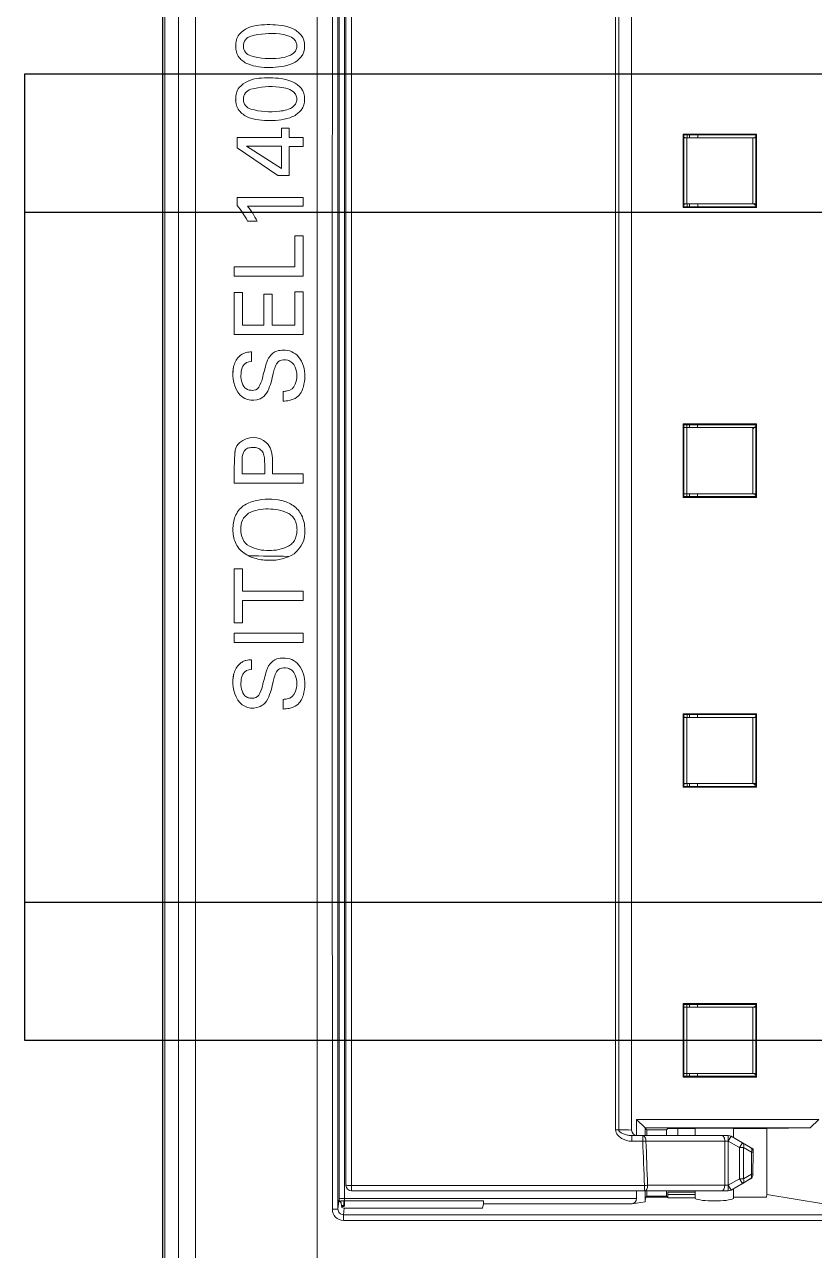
# Model space of a CAD drawing. Header units: millimetres. Extents: x 41350 to 54029, y 25852 to 34717.
# Drawn here: x 46898.9 to 46927.53, y 32902.91 to 32947.33 of the extents above; entities that cross this region are included whole.
import ezdxf

# ---------------------------------------------------------------- set-up
doc = ezdxf.new("R2010")
doc.units = ezdxf.units.MM
doc.set_wipeout_variables(frame=1)
doc.layers.add('! NO PLOT !', color=7, linetype='Continuous', true_color=0xff75dd, plot=False)
doc.layers.add('000-PI-Oprema', color=30, linetype='Continuous', lineweight=5)
doc.layers.add('004-PI-DIN Šina', color=3, linetype='Continuous')

# ---------------------------------------------------------------- blocks, each defined once
blk = doc.blocks.new('*U273')
at = {"layer": '004-PI-DIN Šina'}
blk.add_lwpolyline([(370, -17.5), (370, 17.5), (0, 17.5), (0, -17.5)], close=True, dxfattribs=at)
for points in [[(0, 12.5), (370, 12.5)], [(0, -12.5), (370, -12.5)]]:
    blk.add_lwpolyline(points, dxfattribs=at)
blk = doc.blocks.new('6EP4438-7EB00-3DX0')
at = {"layer": '000-PI-Oprema'}
for p, q in [((-15.85, -22.751), (-15.85, 67.083)), ((-15.65, 67.1), (-15.65, -22.757)), ((-22.5, -66), (-22.5, 66)), ((-22.5, -65.785), (-22.5, 65.785)), ((-21.921, 66.04), (-21.921, -66.04)), ((-6.079, -20.748), (-6.08, 58.839)), ((-5.965, 58.837), (-5.965, -20.747)), ((-5.5, -20.749), (-5.5, 58.842)), ((-16.103, -23.232), (-16.103, 41)), ((-15.903, 41), (-15.903, -23.232)), ((-21.3, 39.4), (-21.3, -65.8)), ((-16.9, -65.8), (-16.9, 39.4)), ((-19.796, 14.828), (-19.796, 15.203)), ((-19.796, 15.203), (-18.186, 15.203)), ((-19.796, 14.828), (-19.796, 15.203)), ((-19.796, 15.203), (-18.186, 15.203)), ((-18.186, 15.203), (-18.186, 15.539)), ((-18.186, 15.539), (-17.906, 15.539)), ((-18.186, 15.203), (-18.186, 15.539)), ((-18.186, 15.539), (-17.906, 15.539)), ((-17.906, 15.539), (-17.906, 15.203)), ((-17.906, 15.539), (-17.906, 15.203)), ((-17.906, 15.203), (-17.4, 15.203)), ((-17.906, 15.203), (-17.4, 15.203)), ((-17.4, 15.203), (-17.4, 14.879)), ((-17.4, 15.203), (-17.4, 14.879)), ((-3.632, 12.668), (-3.632, 15.332)), ((-3.632, 15.332), (-0.968, 15.332)), ((-3.6, 15.3), (-3.632, 15.332)), ((-3.6, 12.7), (-3.6, 15.3)), ((-3.6, 15.3), (-1, 15.3)), ((-3.5, 15.2), (-3.6, 15.2)), ((-3.565, 15.2), (-3.597, 15.2)), ((-3.524, 15.2), (-3.565, 15.2)), ((-3.5, 15.2), (-1.1, 15.2)), ((-3.5, 15.2), (-3.5, 12.8)), ((-3.483, 15.2), (-3.483, 15.3)), ((-3.395, 15.2), (-3.395, 15.3)), ((-3.1, 15.2), (-3.1, 15.3)), ((-1, 15.2), (-1.1, 15.2)), ((-1.1, 12.8), (-1.1, 15.2)), ((-1, 15.3), (-0.968, 15.332)), ((-1, 15.3), (-1, 12.7)), ((-0.968, 15.332), (-0.968, 12.668)), ((-18.318, 13.832), (-19.796, 14.828)), ((-18.318, 13.832), (-19.796, 14.828)), ((-18.318, 13.832), (-19.796, 14.828)), ((-19.451, 14.888), (-18.186, 14.888)), ((-18.186, 14.086), (-19.451, 14.888)), ((-19.451, 14.888), (-18.186, 14.086)), ((-18.186, 14.086), (-19.451, 14.888)), ((-19.451, 14.888), (-18.186, 14.888)), ((-18.186, 14.888), (-18.186, 14.086)), ((-18.186, 14.888), (-18.186, 14.086)), ((-17.906, 14.879), (-17.906, 13.832)), ((-17.4, 14.879), (-17.906, 14.879)), ((-17.4, 14.879), (-17.906, 14.879)), ((-17.906, 14.879), (-17.906, 13.832)), ((-17.906, 13.832), (-18.318, 13.832)), ((-17.906, 13.832), (-18.318, 13.832)), ((-19.796, 12.744), (-19.796, 13.036)), ((-19.796, 13.036), (-17.4, 13.036)), ((-19.796, 12.744), (-19.796, 13.036)), ((-19.796, 13.036), (-17.4, 13.036)), ((-17.4, 13.036), (-17.4, 12.721)), ((-17.4, 13.036), (-17.4, 12.721)), ((-17.4, 12.721), (-19.419, 12.721)), ((-17.4, 12.721), (-19.419, 12.721)), ((-3.6, 12.7), (-3.632, 12.668)), ((-0.968, 12.668), (-3.632, 12.668)), ((-3.6, 12.8), (-3.5, 12.8)), ((-1, 12.7), (-3.6, 12.7)), ((-3.598, 12.8), (-3.565, 12.8)), ((-3.565, 12.8), (-3.524, 12.8)), ((-3.524, 12.8), (-2.17, 12.8)), ((-1.1, 12.8), (-3.5, 12.8)), ((-3.483, 12.7), (-3.483, 12.8)), ((-3.395, 12.7), (-3.395, 12.8)), ((-3.1, 12.7), (-3.1, 12.8)), ((-2.17, 12.8), (-1.231, 12.8)), ((-1.231, 12.8), (-1, 12.8)), ((-1, 12.8), (-1.1, 12.8)), ((-1, 12.7), (-0.968, 12.668)), ((-19.073, 12.18), (-19.42, 12.18)), ((-19.073, 12.18), (-19.42, 12.18)), ((-17.698, 10.52), (-17.698, 11.644)), ((-17.698, 11.644), (-17.4, 11.644)), ((-17.698, 10.52), (-17.698, 11.644)), ((-17.698, 11.644), (-17.4, 11.644)), ((-17.4, 11.644), (-17.4, 10.186)), ((-17.4, 11.644), (-17.4, 10.186)), ((-19.9, 10.186), (-19.9, 10.52)), ((-19.9, 10.52), (-17.698, 10.52)), ((-19.9, 10.186), (-19.9, 10.52)), ((-19.9, 10.52), (-17.698, 10.52)), ((-17.4, 10.186), (-19.9, 10.186)), ((-17.4, 10.186), (-19.9, 10.186)), ((-19.9, 8.071), (-19.9, 9.59)), ((-19.9, 9.59), (-19.602, 9.59)), ((-19.9, 8.071), (-19.9, 9.59)), ((-19.9, 9.59), (-19.602, 9.59)), ((-19.602, 9.59), (-19.602, 8.406)), ((-19.602, 9.59), (-19.602, 8.406)), ((-18.827, 8.406), (-18.827, 9.532)), ((-18.827, 9.532), (-18.529, 9.532)), ((-18.827, 8.406), (-18.827, 9.532)), ((-18.827, 9.532), (-18.529, 9.532)), ((-18.529, 9.532), (-18.529, 8.406)), ((-18.529, 9.532), (-18.529, 8.406)), ((-17.698, 8.406), (-17.698, 9.616)), ((-17.698, 9.616), (-17.4, 9.616)), ((-17.698, 8.406), (-17.698, 9.616)), ((-17.698, 9.616), (-17.4, 9.616)), ((-17.4, 9.616), (-17.4, 8.071)), ((-17.4, 9.616), (-17.4, 8.071)), ((-17.4, 8.071), (-19.9, 8.071)), ((-17.4, 8.071), (-19.9, 8.071)), ((-19.602, 8.406), (-18.827, 8.406)), ((-19.602, 8.406), (-18.827, 8.406)), ((-18.529, 8.406), (-17.698, 8.406)), ((-18.529, 8.406), (-17.698, 8.406)), ((-19.276, 7.441), (-19.276, 7.092)), ((-19.276, 7.441), (-19.276, 7.092)), ((-18.13, 6.007), (-18.13, 5.657)), ((-18.13, 6.007), (-18.13, 5.657)), ((-3.632, 2.168), (-3.632, 4.832)), ((-3.632, 4.832), (-0.968, 4.832)), ((-3.6, 4.8), (-3.632, 4.832)), ((-3.6, 2.2), (-3.6, 4.8)), ((-3.6, 4.8), (-1, 4.8)), ((-3.5, 4.7), (-3.6, 4.7)), ((-3.565, 4.7), (-3.597, 4.7)), ((-3.524, 4.7), (-3.565, 4.7)), ((-3.5, 4.7), (-1.1, 4.7)), ((-3.5, 4.7), (-3.5, 2.3)), ((-3.493, 4.7), (-3.493, 4.8)), ((-3.405, 4.7), (-3.405, 4.8)), ((-3.11, 4.7), (-3.11, 4.8)), ((-1, 4.7), (-1.1, 4.7)), ((-1.1, 2.3), (-1.1, 4.7)), ((-1, 4.8), (-0.968, 4.832)), ((-1, 4.8), (-1, 2.2)), ((-0.968, 4.832), (-0.968, 2.168)), ((-19.616, 3.489), (-19.616, 3.02)), ((-19.616, 3.489), (-19.616, 3.02)), ((-17.4, 2.685), (-19.9, 2.685)), ((-17.4, 2.685), (-19.9, 2.685)), ((-19.616, 3.02), (-18.795, 3.02)), ((-19.616, 3.02), (-18.795, 3.02)), ((-18.511, 3.02), (-17.4, 3.02)), ((-18.511, 3.02), (-17.4, 3.02)), ((-17.4, 3.02), (-17.4, 2.685)), ((-17.4, 3.02), (-17.4, 2.685)), ((-3.6, 2.3), (-3.5, 2.3)), ((-3.598, 2.3), (-3.565, 2.3)), ((-3.565, 2.3), (-3.524, 2.3)), ((-3.524, 2.3), (-2.17, 2.3)), ((-1.1, 2.3), (-3.5, 2.3)), ((-3.493, 2.2), (-3.493, 2.3)), ((-3.405, 2.2), (-3.405, 2.3)), ((-3.11, 2.2), (-3.11, 2.3)), ((-2.17, 2.3), (-1.231, 2.3)), ((-1.231, 2.3), (-1, 2.3)), ((-1, 2.3), (-1.1, 2.3)), ((-3.6, 2.2), (-3.632, 2.168)), ((-0.968, 2.168), (-3.632, 2.168)), ((-1, 2.2), (-3.6, 2.2)), ((-1, 2.2), (-0.968, 2.168)), ((-19.9, -2.374), (-19.9, -0.418)), ((-19.9, -0.418), (-19.602, -0.418)), ((-19.9, -2.374), (-19.9, -0.418)), ((-19.9, -0.418), (-19.602, -0.418)), ((-19.602, -0.418), (-19.602, -1.228)), ((-19.602, -0.418), (-19.602, -1.228)), ((-19.602, -1.228), (-17.4, -1.228)), ((-19.602, -1.228), (-17.4, -1.228)), ((-17.4, -1.228), (-17.4, -1.563)), ((-17.4, -1.228), (-17.4, -1.563)), ((-19.602, -1.563), (-19.602, -2.374)), ((-17.4, -1.563), (-19.602, -1.563)), ((-17.4, -1.563), (-19.602, -1.563)), ((-19.602, -1.563), (-19.602, -2.374)), ((-19.602, -2.374), (-19.9, -2.374)), ((-19.602, -2.374), (-19.9, -2.374)), ((-19.9, -3.084), (-19.9, -2.749)), ((-19.9, -2.749), (-17.4, -2.749)), ((-19.9, -3.084), (-19.9, -2.749)), ((-19.9, -2.749), (-17.4, -2.749)), ((-17.4, -3.084), (-19.9, -3.084)), ((-17.4, -3.084), (-19.9, -3.084)), ((-17.4, -2.749), (-17.4, -3.084)), ((-17.4, -2.749), (-17.4, -3.084)), ((-19.276, -4.063), (-19.276, -3.714)), ((-19.276, -4.063), (-19.276, -3.714)), ((-18.13, -5.149), (-18.13, -5.498)), ((-18.13, -5.149), (-18.13, -5.498)), ((-3.632, -8.332), (-3.632, -5.668)), ((-3.632, -5.668), (-0.968, -5.668)), ((-3.6, -5.7), (-3.632, -5.668)), ((-3.6, -8.3), (-3.6, -5.7)), ((-3.6, -5.7), (-1, -5.7)), ((-3.488, -5.8), (-3.488, -5.7)), ((-3.4, -5.8), (-3.4, -5.7)), ((-3.105, -5.8), (-3.105, -5.7)), ((-1, -5.7), (-0.968, -5.668)), ((-1, -5.7), (-1, -8.3)), ((-0.968, -5.668), (-0.968, -8.332)), ((-3.5, -5.8), (-3.6, -5.8)), ((-3.565, -5.8), (-3.597, -5.8)), ((-3.524, -5.8), (-3.565, -5.8)), ((-3.5, -5.8), (-1.1, -5.8)), ((-3.5, -5.8), (-3.5, -8.2)), ((-1, -5.8), (-1.1, -5.8)), ((-1.1, -8.2), (-1.1, -5.8)), ((-3.6, -8.3), (-3.632, -8.332)), ((-0.968, -8.332), (-3.632, -8.332)), ((-3.6, -8.2), (-3.5, -8.2)), ((-1, -8.3), (-3.6, -8.3)), ((-3.598, -8.2), (-3.565, -8.2)), ((-3.565, -8.2), (-3.524, -8.2)), ((-3.524, -8.2), (-2.17, -8.2)), ((-1.1, -8.2), (-3.5, -8.2)), ((-3.488, -8.3), (-3.488, -8.2)), ((-3.4, -8.3), (-3.4, -8.2)), ((-3.105, -8.3), (-3.105, -8.2)), ((-2.17, -8.2), (-1.231, -8.2)), ((-1.231, -8.2), (-1, -8.2)), ((-1, -8.2), (-1.1, -8.2)), ((-1, -8.3), (-0.968, -8.332)), ((-3.632, -18.832), (-3.632, -16.168)), ((-3.632, -16.168), (-0.968, -16.168)), ((-3.6, -16.2), (-3.632, -16.168)), ((-3.6, -18.8), (-3.6, -16.2)), ((-3.6, -16.2), (-1, -16.2)), ((-3.5, -16.3), (-3.6, -16.3)), ((-3.565, -16.3), (-3.597, -16.3)), ((-3.524, -16.3), (-3.565, -16.3)), ((-3.5, -16.3), (-1.1, -16.3)), ((-3.5, -16.3), (-3.5, -18.7)), ((-3.493, -16.3), (-3.493, -16.2)), ((-3.405, -16.3), (-3.405, -16.2)), ((-3.11, -16.3), (-3.11, -16.2)), ((-1, -16.3), (-1.1, -16.3)), ((-1.1, -18.7), (-1.1, -16.3)), ((-1, -16.2), (-0.968, -16.168)), ((-1, -16.2), (-1, -18.8)), ((-0.968, -16.168), (-0.968, -18.832)), ((-3.6, -18.8), (-3.632, -18.832)), ((-0.968, -18.832), (-3.632, -18.832)), ((-3.6, -18.7), (-3.5, -18.7)), ((-1, -18.8), (-3.6, -18.8)), ((-3.598, -18.7), (-3.565, -18.7)), ((-3.565, -18.7), (-3.524, -18.7)), ((-3.524, -18.7), (-2.17, -18.7)), ((-1.1, -18.7), (-3.5, -18.7)), ((-3.493, -18.8), (-3.493, -18.7)), ((-3.405, -18.8), (-3.405, -18.7)), ((-3.11, -18.8), (-3.11, -18.7)), ((-2.17, -18.7), (-1.231, -18.7)), ((-1.231, -18.7), (-1, -18.7)), ((-1, -18.7), (-1.1, -18.7)), ((-1, -18.8), (-0.968, -18.832)), ((-5.316, -20.951), (-5.316, -20.369)), ((-5.316, -20.369), (1.287, -20.369)), ((-5.316, -20.369), (-5.011, -20.674)), ((1.287, -20.369), (0.972, -20.674)), ((-5.5, -20.749), (-5.5, -20.751)), ((0.972, -20.674), (-5.011, -20.674)), ((-5.011, -20.674), (-4.946, -20.739)), ((-5.011, -20.674), (-5.011, -20.951)), ((-4.946, -20.739), (-4.235, -20.739)), ((-4.946, -20.739), (-4.946, -20.951)), ((-4.235, -20.739), (-4.186, -20.69)), ((-4.235, -20.951), (-4.235, -20.739)), ((-3.825, -20.7), (-4.196, -20.7)), ((-3.2, -20.69), (-4.186, -20.69)), ((-3.825, -20.69), (-3.825, -20.7)), ((-3.2, -20.685), (-3.2, -20.951)), ((-1.8, -20.685), (-1.8, -21.032)), ((-0.607, -20.69), (-1.8, -20.69)), ((-0.607, -20.69), (-0.602, -20.7)), ((0.972, -20.674), (-0.602, -20.7)), ((-0.602, -23.083), (-0.602, -20.7)), ((-5.491, -20.955), (-5.559, -20.948)), ((-5.3, -20.951), (-5.491, -20.951)), ((-5.491, -20.951), (-5.095, -20.951)), ((-5.491, -21.156), (-5.491, -20.951)), ((-5.095, -21.156), (-5.491, -21.156)), ((-5.095, -20.951), (-2.233, -20.951)), ((-5.095, -20.951), (-5.095, -21.156)), ((-2.119, -21.151), (-4.98, -21.151)), ((-3.843, -20.951), (-4, -20.951)), ((-3.843, -20.951), (-3.812, -20.951)), ((-3.812, -20.951), (-3.562, -20.951)), ((-3.562, -20.951), (-3.523, -20.951)), ((-3.523, -20.951), (-3.275, -20.951)), ((-3.275, -20.951), (-3.2, -20.951)), ((-3.274, -20.951), (-3.274, -20.94)), ((-2.233, -20.951), (-2.004, -20.951)), ((-2.119, -22.751), (-2.119, -21.151)), ((-2.004, -21.151), (-2.119, -21.151)), ((-2.004, -20.951), (-1.994, -20.951)), ((-2.004, -21.151), (-2.004, -20.951)), ((-1.994, -21.151), (-2.004, -21.151)), ((-2.004, -21.151), (-2.004, -22.751)), ((-1.994, -20.951), (-1.994, -21.151)), ((-1.894, -20.978), (-1.994, -21.151)), ((-1.583, -21.388), (-1.994, -21.151)), ((-1.894, -20.978), (-1.483, -21.215)), ((-1.583, -21.388), (-1.483, -21.215)), ((-1.483, -21.215), (-1.19, -21.384)), ((-1.583, -22.514), (-1.583, -21.388)), ((-1.441, -21.388), (-1.583, -21.388)), ((-1.149, -21.557), (-1.441, -21.388)), ((-1.441, -21.388), (-1.441, -22.514)), ((-1.147, -21.409), (-1.19, -21.384)), ((-1.159, -22.351), (-1.149, -21.557)), ((-1.147, -21.418), (-1.147, -21.409)), ((-1.147, -21.409), (-1.089, -21.443)), ((-1.1, -22.353), (-1.09, -21.56)), ((-1.09, -21.56), (-1.089, -21.443)), ((-1.994, -22.751), (-1.583, -22.514)), ((-1.583, -22.514), (-1.441, -22.514)), ((-1.483, -22.687), (-1.583, -22.514)), ((-1.494, -22.694), (-1.2, -22.524)), ((-1.2, -22.524), (-1.483, -22.687)), ((-1.441, -22.514), (-1.159, -22.351)), ((-15.65, -22.757), (-5.032, -22.757)), ((-15.65, -22.757), (-15.65, -22.951)), ((-5.032, -22.951), (-15.65, -22.951)), ((-8.975, -22.951), (-15.65, -22.951)), ((-8.975, -22.951), (-8.099, -22.951)), ((-8.099, -22.951), (-8.061, -22.951)), ((-8.061, -22.951), (-5.5, -22.951)), ((-5.5, -22.951), (-4.8, -22.951)), ((-5.316, -23.232), (-5.316, -22.951)), ((-5.032, -22.757), (-5.032, -22.951)), ((-2.233, -22.951), (-5.032, -22.951)), ((-5.011, -22.951), (-5.011, -23.347)), ((-4.946, -22.951), (-4.946, -23.14)), ((-4.918, -22.751), (-2.119, -22.751)), ((-4.8, -22.951), (-3.869, -22.951)), ((-4.235, -23.14), (-4.235, -22.951)), ((-4.231, -22.951), (-3.632, -22.951)), ((-4.188, -23.08), (-4.188, -23.187)), ((-4.186, -23), (-4.186, -23)), ((-4.186, -23), (-3.2, -23)), ((-4.184, -23.204), (-4.184, -23.08)), ((-3.2, -23.08), (-4.184, -23.08)), ((-3.869, -22.951), (-3.2, -22.951)), ((-3.632, -22.951), (-2.977, -22.951)), ((-3.2, -22.951), (-3.506, -22.951)), ((-3.2, -22.951), (-3.2, -23.236)), ((-2.977, -22.951), (-2.672, -22.951)), ((-2.672, -22.951), (-2.488, -22.951)), ((-2.488, -22.951), (-2.014, -22.951)), ((-2.004, -22.951), (-2.233, -22.951)), ((-2.119, -22.751), (-2.004, -22.751)), ((-2.014, -22.951), (-1.994, -22.951)), ((-2.004, -22.751), (-1.994, -22.751)), ((-2.004, -22.751), (-2.004, -22.951)), ((-1.994, -22.951), (-2.004, -22.951)), ((-1.994, -22.751), (-1.994, -22.951)), ((-1.894, -22.924), (-1.994, -22.751)), ((-1.483, -22.687), (-1.894, -22.924)), ((-1.894, -22.924), (-1.494, -22.694)), ((-1.8, -22.87), (-1.8, -23.236)), ((-1.483, -22.687), (-1.494, -22.694)), ((-0.607, -23.188), (-0.602, -23.083)), ((-0.602, -23.083), (1.46, -23.429)), ((-16.141, -23.613), (-16.103, -23.232)), ((-15.903, -23.232), (-16.103, -23.232)), ((-16.012, -23.49), (-15.93, -23.49)), ((-16.007, -23.52), (-15.93, -23.52)), ((-15.93, -23.52), (-16.007, -23.52)), ((-15.93, -23.49), (-15.93, -23.316)), ((-15.93, -23.49), (-15.93, -23.52)), ((-15.9, -23.49), (-15.93, -23.49)), ((-15.903, -23.232), (-5.316, -23.232)), ((-15.903, -23.316), (-15.903, -23.232)), ((-15.903, -23.316), (-10.866, -23.316)), ((-15.9, -23.316), (-15.9, -23.49)), ((-10.9, -23.576), (-10.871, -23.429)), ((-5.484, -23.429), (-10.871, -23.429)), ((-5.011, -23.347), (-5.484, -23.429)), ((-4.995, -23.188), (-5.011, -23.347)), ((-4.995, -23.188), (-4.946, -23.14)), ((-4.186, -23.188), (-4.995, -23.188)), ((-4.946, -23.14), (-4.235, -23.14)), ((-4.235, -23.14), (-4.188, -23.187)), ((-4.188, -23.187), (-4.186, -23.188)), ((-4.184, -23.204), (-4.186, -23.188)), ((-4.184, -23.204), (-3.2, -23.204)), ((-0.607, -23.188), (-1.8, -23.188)), ((-15.918, -23.576), (-15.942, -23.819)), ((-15.942, -23.819), (15.742, -23.819)), ((-15.942, -23.819), (-15.942, -24.022)), ((-10.9, -23.576), (-15.918, -23.576)), ((15.742, -24.022), (-15.942, -24.022))]:
    blk.add_line(p, q, dxfattribs=at)
for centre, radius, start, end in [((45751.968, -0.007), 45768.315, 179.9161634, 180.0295583), ((-18.933, 18.196), 1.084, 94.0651, 136.7604), ((-18.933, 18.196), 1.084, 94.0651, 136.7604), ((-18.933, 18.196), 1.084, 94.0651, 136.7604), ((-18.644, 15.941), 3.356, 82.3888, 96.2479), ((-18.644, 15.941), 3.356, 82.3888, 96.2479), ((-18.644, 15.941), 3.356, 82.3888, 96.2479), ((-18.455, 17.579), 1.708, 66.8679, 81.4075), ((-18.455, 17.579), 1.708, 66.8679, 81.4075), ((-18.455, 17.579), 1.708, 66.8679, 81.4075), ((-18.102, 18.413), 0.803, 38.7792, 66.6698), ((-18.102, 18.413), 0.803, 38.7792, 66.6698), ((-18.102, 18.413), 0.803, 38.7792, 66.6698), ((-19.157, 18.542), 0.691, 144.9009, 181.8025), ((-19.157, 18.542), 0.691, 144.9009, 181.8025), ((-19.195, 18.526), 0.369, 105.9653, 181.173), ((-19.195, 18.526), 0.369, 105.9653, 181.173), ((-19.195, 18.526), 0.369, 105.9653, 181.173), ((-18.569, 16.155), 2.821, 83.7495, 104.9405), ((-18.569, 16.155), 2.821, 83.7495, 104.9405), ((-18.569, 16.155), 2.821, 83.7495, 104.9405), ((-18.402, 17.555), 1.411, 71.3792, 84.3164), ((-18.402, 17.555), 1.411, 71.3792, 84.3164), ((-18.088, 18.394), 0.517, 44.7467, 74.599), ((-18.088, 18.394), 0.517, 44.7467, 74.599), ((-18.088, 18.394), 0.517, 44.7467, 74.599), ((-17.984, 18.532), 0.636, 358.8048, 37.0511), ((-17.984, 18.532), 0.636, 358.8048, 37.0511), ((-19.177, 18.501), 0.671, 178.3844, 183.1892), ((-19.177, 18.501), 0.671, 178.3844, 215.6116), ((-19.177, 18.501), 0.671, 178.3844, 215.6116), ((-19.204, 18.511), 0.36, 178.7415, 255.129), ((-19.204, 18.511), 0.36, 178.7415, 255.129), ((-17.964, 18.504), 0.616, 322.3344, 1.3316), ((-17.964, 18.504), 0.616, 322.3344, 1.3316), ((-17.984, 18.532), 0.636, 6.4132, 9.7824), ((-17.964, 18.504), 0.616, 356.3163, 1.3316), ((-19.096, 18.613), 0.804, 218.769, 247.1371), ((-19.096, 18.613), 0.804, 218.769, 247.1371), ((-18.813, 19.354), 1.597, 248.112, 262.9254), ((-18.813, 19.354), 1.597, 248.112, 262.9254), ((-18.599, 20.549), 2.486, 253.6938, 277.7838), ((-18.599, 20.549), 2.486, 253.6938, 277.7838), ((-18.626, 20.394), 2.652, 261.6846, 279.2482), ((-18.626, 20.394), 2.652, 261.6846, 279.2482), ((-18.626, 20.394), 2.652, 261.6846, 279.2482), ((-18.405, 19.36), 1.596, 277.3944, 292.9029), ((-18.405, 19.36), 1.596, 277.3944, 292.9029), ((-18.108, 18.624), 0.803, 293.7748, 321.8444), ((-18.108, 18.624), 0.803, 293.7748, 321.8444), ((-18.933, 16.27), 1.084, 94.0651, 136.7603), ((-18.933, 16.27), 1.084, 94.0651, 136.7603), ((-18.933, 16.27), 1.084, 94.0651, 136.7603), ((-18.644, 14.015), 3.356, 82.3888, 96.2479), ((-18.644, 14.015), 3.356, 82.3888, 96.2479), ((-18.644, 14.015), 3.356, 82.3888, 96.2479), ((-18.455, 15.653), 1.708, 66.8679, 81.4075), ((-18.455, 15.653), 1.708, 66.8679, 81.4075), ((-18.455, 15.653), 1.708, 66.8679, 81.4075), ((-19.157, 16.616), 0.691, 144.9009, 181.8025), ((-19.157, 16.616), 0.691, 144.9009, 181.8025), ((-19.195, 16.601), 0.369, 105.9653, 181.173), ((-19.195, 16.601), 0.369, 105.9653, 181.173), ((-19.195, 16.601), 0.369, 105.9653, 181.173), ((-18.569, 14.23), 2.821, 83.7495, 104.9405), ((-18.569, 14.23), 2.821, 83.7495, 104.9405), ((-18.569, 14.23), 2.821, 83.7495, 104.9405), ((-18.402, 15.63), 1.411, 71.3792, 84.3164), ((-18.402, 15.63), 1.411, 71.3792, 84.3164), ((-18.088, 16.469), 0.517, 44.7466, 74.5991), ((-18.088, 16.469), 0.517, 44.7466, 74.5991), ((-18.088, 16.469), 0.517, 44.7466, 74.5991), ((-18.102, 16.487), 0.803, 38.7792, 66.6698), ((-18.102, 16.487), 0.803, 38.7792, 66.6698), ((-18.102, 16.487), 0.803, 38.7792, 66.6698), ((-17.984, 16.607), 0.636, 358.8048, 37.051), ((-17.984, 16.607), 0.636, 358.8048, 37.051), ((-19.177, 16.575), 0.671, 178.3845, 183.1893), ((-19.177, 16.575), 0.671, 178.3845, 215.6116), ((-19.177, 16.575), 0.671, 178.3845, 215.6116), ((-19.204, 16.585), 0.36, 178.7415, 255.129), ((-19.204, 16.585), 0.36, 178.7415, 255.129), ((-17.964, 16.579), 0.616, 322.3343, 1.3317), ((-17.964, 16.579), 0.616, 322.3343, 1.3317), ((-17.964, 16.579), 0.616, 356.3163, 1.3317), ((-19.096, 16.688), 0.804, 218.769, 247.1372), ((-19.096, 16.688), 0.804, 218.769, 247.1372), ((-18.599, 18.623), 2.486, 253.6938, 277.7838), ((-18.599, 18.623), 2.486, 253.6938, 277.7838), ((-18.108, 16.699), 0.803, 293.7748, 321.8444), ((-18.108, 16.699), 0.803, 293.7748, 321.8444), ((-18.813, 17.429), 1.597, 248.112, 262.9254), ((-18.813, 17.429), 1.597, 248.112, 262.9254), ((-18.626, 18.469), 2.652, 261.6846, 279.2482), ((-18.626, 18.469), 2.652, 261.6846, 279.2482), ((-18.626, 18.469), 2.652, 261.6846, 279.2482), ((-18.405, 17.434), 1.596, 277.3944, 292.9029), ((-18.405, 17.434), 1.596, 277.3944, 292.9029), ((-3.524, 15.5), 0.3, 255.0609, 269.9749), ((0.005, 13.99), 1.6, 128.9121, 130.8654), ((0.005, 13.99), 1.6, 128.9121, 130.8653), ((-22.271, 10.687), 3.218, 27.6345, 39.7219), ((-22.271, 10.687), 3.218, 27.6345, 39.7219), ((-21.584, 10.954), 2.794, 26.0231, 39.2246), ((-21.584, 10.954), 2.794, 26.0231, 39.2246), ((-3.524, 12.5), 0.3, 90.0247, 104.7218), ((0.005, 13.99), 1.6, 228.0518, 231.0879), ((-19.22, 6.77), 0.712, 132.6306, 165.7854), ((-19.22, 6.77), 0.712, 132.6306, 165.7854), ((-19.22, 6.77), 0.712, 132.6306, 165.7854), ((-19.346, 6.905), 0.527, 117.1875, 132.491), ((-19.346, 6.905), 0.527, 117.1875, 132.491), ((-19.346, 6.905), 0.527, 117.1875, 132.491), ((-19.379, 7.008), 0.42, 103.0073, 119.6176), ((-19.379, 7.008), 0.42, 103.0073, 119.6176), ((-19.379, 7.008), 0.42, 103.0073, 119.6176), ((-19.251, 6.356), 1.085, 91.3168, 101.8471), ((-19.251, 6.356), 1.085, 91.3168, 101.8471), ((-18.024, 6.851), 0.729, 154.3817, 165.1054), ((-18.024, 6.851), 0.729, 154.3817, 165.1054), ((-18.024, 6.851), 0.729, 154.3817, 165.1054), ((-18.136, 6.889), 0.612, 142.1643, 153.0846), ((-18.136, 6.889), 0.612, 142.1643, 153.0846), ((-18.194, 6.992), 0.505, 108.2355, 147.394), ((-18.194, 6.992), 0.505, 108.2355, 147.394), ((-18.194, 6.992), 0.505, 108.2355, 147.394), ((-18.099, 6.851), 0.309, 121.8996, 150.7649), ((-18.099, 6.851), 0.309, 121.8996, 150.7649), ((-18.113, 6.622), 0.883, 90.4754, 105.7146), ((-18.113, 6.622), 0.883, 90.4754, 105.7146), ((-18.078, 6.676), 0.475, 75.8131, 112.8661), ((-18.078, 6.676), 0.475, 75.8131, 112.8661), ((-18.099, 6.801), 0.704, 40.7799, 91.7141), ((-18.099, 6.801), 0.704, 40.7799, 91.7141), ((-18.099, 6.801), 0.704, 40.7799, 91.7141), ((-18.051, 6.78), 0.368, 49.4824, 75.839), ((-18.051, 6.78), 0.368, 49.4824, 75.839), ((-18.416, 6.601), 1.076, 357.2663, 37.8044), ((-18.416, 6.601), 1.076, 357.2663, 37.8044), ((-18.653, 6.631), 1.295, 165.9753, 210.0397), ((-18.653, 6.631), 1.295, 165.9753, 210.0397), ((-18.653, 6.631), 1.295, 165.9753, 178.608), ((-19.286, 6.742), 0.35, 88.467, 148.4492), ((-19.286, 6.742), 0.35, 88.467, 148.4492), ((-7.018, 3.531), 12.225, 163.3292, 166.0278), ((-7.018, 3.531), 12.225, 163.3292, 166.0278), ((-17.017, 6.323), 1.512, 153.3407, 169.4866), ((-17.017, 6.323), 1.512, 153.3407, 169.4866), ((-18.067, 6.743), 0.406, 20.8153, 51.1188), ((-18.067, 6.743), 0.406, 20.8153, 51.1188), ((-18.508, 6.577), 0.877, 339.2775, 20.7225), ((-18.508, 6.577), 0.877, 339.2775, 20.7225), ((-19.774, 6.655), 0.91, 326.8199, 349.0858), ((-19.774, 6.655), 0.91, 326.8199, 349.0858), ((-20.662, 6.961), 2.188, 332.2837, 350.5016), ((-20.662, 6.961), 2.188, 332.2837, 350.5016), ((-20.662, 6.961), 2.188, 332.2837, 350.5016), ((-18.04, 6.397), 0.375, 278.9017, 339.7309), ((-18.04, 6.397), 0.375, 278.9017, 339.7309), ((-18.962, 6.586), 1.622, 345.3603, 358.7066), ((-18.962, 6.586), 1.622, 345.3603, 358.7066), ((-19.231, 6.338), 0.65, 213.2065, 294.1077), ((-19.231, 6.338), 0.65, 213.2065, 294.1077), ((-19.235, 6.321), 0.276, 266.2968, 323.591), ((-19.235, 6.321), 0.276, 266.2968, 323.591), ((-19.203, 6.278), 0.584, 293.9832, 324.9109), ((-19.203, 6.278), 0.584, 293.9832, 324.9109), ((-19.203, 6.278), 0.584, 293.9832, 324.9109), ((-18.205, 7.164), 1.16, 273.6866, 281.0927), ((-18.205, 7.164), 1.16, 273.6866, 281.0927), ((-18.014, 6.332), 0.66, 279.4396, 306.0794), ((-18.014, 6.332), 0.66, 279.4396, 306.0794), ((-17.997, 6.258), 0.591, 308.9555, 331.039), ((-17.997, 6.258), 0.591, 308.9555, 331.039), ((-18.31, 6.442), 0.954, 330.4906, 343.8675), ((-18.31, 6.442), 0.954, 330.4906, 343.8675), ((-18.123, 6.68), 1.023, 269.5906, 282.2659), ((-18.123, 6.68), 1.023, 269.5906, 282.2659), ((-3.524, 5), 0.3, 255.0609, 269.9749), ((-0.005, 3.49), 1.6, 128.4534, 133.1867), ((-0.005, 3.49), 1.6, 128.4534, 133.1867), ((-19.405, 3.78), 0.477, 128.1158, 168.2501), ((-19.405, 3.78), 0.477, 128.1158, 168.2501), ((-19.405, 3.78), 0.477, 128.1158, 168.2501), ((-19.219, 3.606), 0.729, 47.3307, 131.1773), ((-19.219, 3.606), 0.729, 47.3307, 131.1773), ((-19.219, 3.606), 0.729, 47.3307, 131.1773), ((-7.623, 2.984), 12.281, 175.8288, 181.3923), ((-7.623, 2.984), 12.281, 175.8288, 181.3923), ((-7.623, 2.984), 12.281, 175.8288, 177.6099), ((-18.78, 3.516), 0.837, 160.1712, 181.8451), ((-18.78, 3.516), 0.837, 160.1712, 181.8451), ((-19.279, 3.664), 0.318, 122.9128, 154.6525), ((-19.279, 3.664), 0.318, 122.9128, 154.6525), ((-19.458, 3.525), 0.654, 6.7485, 23.2737), ((-19.458, 3.525), 0.654, 6.7485, 23.2737), ((-22.843, 3.216), 4.053, 357.2282, 5.4664), ((-22.843, 3.216), 4.053, 357.2282, 5.4664), ((-3.524, 2), 0.3, 90.0247, 104.7218), ((-0.005, 3.49), 1.6, 228.0518, 231.5466), ((-18.657, -0.176), 2.28, 78.0749, 90.142), ((-18.657, -0.176), 2.28, 78.0749, 90.142), ((-18.461, 0.838), 1.247, 55.7836, 77.2442), ((-18.461, 0.838), 1.247, 55.7836, 77.2442), ((-18.461, 0.838), 1.247, 55.7836, 77.2442), ((-18.25, 1.135), 0.883, 26.3908, 56.3048), ((-18.25, 1.135), 0.883, 26.3908, 56.3048), ((-18.25, 1.135), 0.883, 26.3908, 56.3048), ((-19.037, 1.065), 0.628, 122.9882, 184.609), ((-19.037, 1.065), 0.628, 122.9882, 184.609), ((-18.733, 0.357), 1.394, 87.308, 117.6112), ((-18.733, 0.357), 1.394, 87.308, 117.6112), ((-18.647, 0.985), 1.306, 359.9682, 24.5569), ((-18.647, 0.985), 1.306, 359.9682, 24.5569), ((-18.315, 0.913), 0.977, 306.583, 4.1815), ((-18.315, 0.913), 0.977, 306.583, 4.1815), ((-18.695, 1.673), 1.428, 242.7765, 272.131), ((-18.695, 1.673), 1.428, 242.7765, 272.131), ((-18.596, 1.688), 1.443, 268.1382, 297.0594), ((-18.596, 1.688), 1.443, 268.1382, 297.0594), ((-18.558, 1.435), 1.546, 267.6132, 302.2659), ((-18.558, 1.435), 1.546, 267.6132, 302.2659), ((-19.22, -4.385), 0.712, 132.6306, 165.7854), ((-19.22, -4.385), 0.712, 132.6306, 165.7854), ((-19.22, -4.385), 0.712, 132.6306, 165.7854), ((-19.346, -4.25), 0.527, 117.1875, 132.491), ((-19.346, -4.25), 0.527, 117.1875, 132.491), ((-19.346, -4.25), 0.527, 117.1875, 132.491), ((-19.379, -4.147), 0.42, 103.0073, 119.6176), ((-19.379, -4.147), 0.42, 103.0073, 119.6176), ((-19.251, -4.799), 1.085, 91.3168, 101.8471), ((-19.251, -4.799), 1.085, 91.3168, 101.8471), ((-18.024, -4.304), 0.729, 154.3817, 165.1054), ((-18.024, -4.304), 0.729, 154.3817, 165.1054), ((-18.024, -4.304), 0.729, 154.3817, 165.1054), ((-18.136, -4.266), 0.612, 142.1643, 153.0846), ((-18.136, -4.266), 0.612, 142.1643, 153.0846), ((-18.194, -4.163), 0.505, 108.2355, 147.394), ((-18.194, -4.163), 0.505, 108.2355, 147.394), ((-18.194, -4.163), 0.505, 108.2355, 147.394), ((-18.113, -4.533), 0.883, 90.4754, 105.7146), ((-18.113, -4.533), 0.883, 90.4754, 105.7146), ((-18.099, -4.354), 0.704, 40.7799, 91.7141), ((-18.099, -4.354), 0.704, 40.7799, 91.7141), ((-18.099, -4.354), 0.704, 40.7799, 91.7141), ((-18.416, -4.554), 1.076, 357.2663, 37.8044), ((-18.416, -4.554), 1.076, 357.2663, 37.8044), ((-18.653, -4.524), 1.295, 165.9753, 210.0397), ((-18.653, -4.524), 1.295, 165.9753, 180.7994), ((-18.653, -4.524), 1.295, 165.9753, 210.0397), ((-19.286, -4.413), 0.35, 88.467, 148.4492), ((-19.286, -4.413), 0.35, 88.467, 148.4492), ((-7.018, -7.624), 12.225, 163.3292, 166.0278), ((-7.018, -7.624), 12.225, 163.3292, 166.0278), ((-17.017, -4.832), 1.512, 153.3407, 169.4866), ((-17.017, -4.832), 1.512, 153.3407, 169.4866), ((-18.099, -4.304), 0.309, 121.8996, 150.7649), ((-18.099, -4.304), 0.309, 121.8996, 150.7649), ((-18.078, -4.479), 0.475, 75.813, 112.8662), ((-18.078, -4.479), 0.475, 75.813, 112.8662), ((-18.051, -4.376), 0.368, 49.4824, 75.839), ((-18.051, -4.376), 0.368, 49.4824, 75.839), ((-18.067, -4.412), 0.406, 20.8153, 51.1188), ((-18.067, -4.412), 0.406, 20.8153, 51.1188), ((-18.508, -4.578), 0.877, 339.2775, 20.7225), ((-18.508, -4.578), 0.877, 339.2775, 20.7225), ((-19.774, -4.5), 0.91, 326.8199, 349.0858), ((-19.774, -4.5), 0.91, 326.8199, 349.0858), ((-20.662, -4.195), 2.188, 332.2837, 350.5017), ((-20.662, -4.195), 2.188, 332.2837, 350.5017), ((-20.662, -4.195), 2.188, 332.2837, 350.5017), ((-18.962, -4.569), 1.622, 345.3603, 358.7066), ((-18.962, -4.569), 1.622, 345.3603, 358.7066), ((-19.231, -4.817), 0.65, 213.2065, 294.1077), ((-19.231, -4.817), 0.65, 213.2065, 294.1077), ((-19.231, -4.817), 0.65, 213.2065, 294.1077), ((-19.235, -4.834), 0.276, 266.2968, 323.591), ((-19.235, -4.834), 0.276, 266.2968, 323.591), ((-19.203, -4.877), 0.584, 293.9832, 324.9109), ((-19.203, -4.877), 0.584, 293.9832, 324.9109), ((-19.203, -4.877), 0.584, 293.9832, 324.9109), ((-18.205, -3.991), 1.16, 273.6866, 281.0927), ((-18.205, -3.991), 1.16, 273.6866, 281.0927), ((-18.04, -4.758), 0.375, 278.9017, 339.7309), ((-18.04, -4.758), 0.375, 278.9017, 339.7309), ((-17.997, -4.897), 0.591, 308.9555, 331.039), ((-17.997, -4.897), 0.591, 308.9555, 331.039), ((-18.31, -4.714), 0.954, 330.4906, 343.8675), ((-18.31, -4.714), 0.954, 330.4906, 343.8675), ((-18.123, -4.475), 1.023, 269.5906, 282.2659), ((-18.123, -4.475), 1.023, 269.5906, 282.2659), ((-18.014, -4.824), 0.66, 279.4396, 306.0794), ((-18.014, -4.824), 0.66, 279.4396, 306.0794), ((0, -7.02), 1.6, 128.6823, 130.315), ((0, -7.02), 1.6, 128.6823, 130.3149), ((-3.524, -5.5), 0.3, 255.0609, 269.9749), ((-3.524, -8.5), 0.3, 90.0247, 104.7218), ((0, -7.02), 1.6, 227.5189, 231.3177), ((-3.524, -16), 0.3, 255.0609, 269.9749), ((-0.005, -17.5), 1.6, 128.4533, 131.4099), ((-0.005, -17.5), 1.6, 128.4533, 131.4096), ((-3.524, -19), 0.3, 90.0247, 104.7218), ((-0.005, -17.5), 1.6, 228.5904, 231.5467), ((-6.235, -150.998), 130.251, 89.67682, 89.88118), ((-5.3, -20.751), 0.2, 180.008, 269.992), ((-1.994, -21.151), 0.2, 60, 90), ((-1.29, -21.557), 0.2, 359.2929, 60), ((-1.3, -22.351), 0.2, 300, 359.2929), ((-15.65, -22.751), 0.2, 180, 270), ((-15.65, -22.751), 0.2, 180, 270), ((-1.994, -22.751), 0.2, 270, 300), ((-1.994, -22.751), 0.2, 270, 300), ((-15.93, -23.49), 0.03, 270, 360), ((-15.93, -23.49), 0.03, 270, 360), ((-15.94, -23.621), 0.401, 179.7104, 269.7372), ((-15.939, -23.617), 0.202, 178.9092, 269.1741)]:
    blk.add_arc(centre, radius, start, end, dxfattribs=at)
for centre, major_axis, ratio, start_param, end_param in [((-2.187, 0), (0, 799.8), 0.017455, 1.486996, 1.600324), ((-3.565, 15.45), (0, -0.25), 0.993203, 6.142759, 6.283185), ((-3.565, 12.55), (0, 0.25), 0.993203, 0, 0.140427), ((-3.565, 4.95), (0, -0.25), 0.993203, 6.142759, 6.283185), ((-3.565, 2.05), (0, 0.25), 0.993203, 0, 0.140427), ((-3.565, -5.55), (0, -0.25), 0.993203, 6.142759, 6.283185), ((-3.565, -8.45), (0, 0.25), 0.993203, 0, 0.140427), ((-3.565, -16.05), (0, -0.25), 0.993203, 6.142759, 6.283185), ((-3.565, -18.95), (0, 0.25), 0.993203, 0, 0.140427), ((-6.079, -20.743), (0.2, 0), 0.025669, 4.712389, 5.322221), ((-3.843, -20.7), (0, 1), 0.017455, 4.458395, 4.712389), ((-2.5, -20.69), (0.75, 0), 0.017455, 0.367208, 2.774385), ((-5.095, -21.151), (0, -0.2), 0.573576, 1.570796, 3.141593), ((-5.095, -21.151), (0.2, 0.007), 0.026162, 4.71141, 5.322765), ((1136.257, -0.222), (-1141.743, 0.018), 0.700533, 0.0262, 0.028202), ((1135.557, -0.237), (-1140.928, 0.049), 0.700607, 0.026228, 0.02823), ((-2.233, -21.151), (0, -0.2), 0.573576, 1.570796, 3.141593), ((-1.583, -21.388), (-0.1, -0.173), 0.654654, 1.932164, 3.141593), ((-1.29, -21.557), (-0.1, -0.173), 0.654654, 1.932164, 3.141593), ((-1.29, -21.557), (-0.2, 0.002), 0.012341, 3.141593, 3.927067), ((-1.583, -22.514), (0.1, -0.173), 0.654654, 0, 1.209429), ((-1.3, -22.351), (0.1, -0.173), 0.654654, 0, 1.209429), ((-1.3, -22.351), (-0.2, 0.002), 0.012341, 3.141593, 3.927067), ((-15.65, -22.751), (0.2, 0), 0.02818, 3.141593, 4.712389), ((-5.032, -22.751), (-0.2, -0.008), 0.028158, 1.569663, 2.181095), ((-5.032, -22.751), (0, 0.2), 0.573576, 3.141593, 4.712389), ((-4.186, -23.08), (0, 0.08), 0.017455, 0, 1.570796), ((-4.186, -23.08), (0, -0.08), 0.017455, 1.570796, 3.141593), ((-2.233, -22.751), (0, 0.2), 0.573576, 3.141593, 4.712389), ((-15.903, -23.232), (-0.199, 0.02), 0.984662, 0.100198, 0.989542), ((-15.903, -23.322), (-0.179, 0), 0.034899, 4.712389, 5.518179), ((-16.028, -23.232), (0, -0.157), 0.034899, -0.993598, -0.21575), ((-15.945, -23.651), (-0.128, 0.703), 0.053081, 1.172825, 1.428736), ((-10.872, -23.232), (0, -0.2), 0.034921, 0.174533, 1.139897), ((-5.52, -23.232), (-0.204, 0), 0.982697, 1.745331, 3.141594), ((-2.5, -23.188), (0.75, 0), 0.176327, 3.508801, 5.915977), ((-16.341, -23.613), (0.2, 0), 0.029523, 4.712374, 6.265724), ((-15.917, -23.373), (0.02, 0.202), 0.984662, 2.816249, 3.23876)]:
    blk.add_ellipse(centre, major_axis=major_axis, ratio=ratio, start_param=start_param, end_param=end_param, dxfattribs=at)
for points in [[(-22.49, 65.842), (-22.5, 22.04), (-22.5, -22.04), (-22.49, -65.842)], [(-19.378, 0.055), (-18.889, 0.046), (-18.422, 0.038), (-17.931, 0.032)]]:
    blk.add_open_spline(points, degree=3, dxfattribs=at)
for points, knots in [([(-22.421, -66), (-22.421, -60.511), (-22.421, -55.018), (-22.421, -44.024), (-22.421, -38.523), (-22.421, -22.017), (-22.421, -11.01), (-22.421, 5.508), (-22.421, 11.016), (-22.421, 22.028), (-22.421, 27.531), (-22.421, 44.032), (-22.421, 55.022), (-22.421, 66)], [0, 0, 0, 0, 0.125, 0.125, 0.25, 0.25, 0.5, 0.5, 0.625, 0.625, 0.75, 0.75, 1, 1, 1, 1]), ([(-18.262, 18.086), (-18.17, 18.093), (-18.079, 18.109), (-17.905, 18.164), (-17.819, 18.203), (-17.714, 18.292), (-17.683, 18.328), (-17.643, 18.412), (-17.634, 18.458), (-17.63, 18.55), (-17.636, 18.597), (-17.665, 18.684), (-17.69, 18.724), (-17.722, 18.758)], [0, 0, 0, 0, 0.25, 0.25, 0.5, 0.5, 0.625, 0.625, 0.75, 0.75, 0.875, 0.875, 1, 1, 1, 1]), ([(-18.262, 18.086), (-18.17, 18.093), (-18.079, 18.109), (-17.905, 18.164), (-17.819, 18.203), (-17.714, 18.292), (-17.683, 18.328), (-17.643, 18.412), (-17.634, 18.458), (-17.63, 18.55), (-17.636, 18.597), (-17.665, 18.684), (-17.69, 18.724), (-17.722, 18.758)], [0, 0, 0, 0, 0.25, 0.25, 0.5, 0.5, 0.625, 0.625, 0.75, 0.75, 0.875, 0.875, 1, 1, 1, 1]), ([(-18.262, 16.161), (-18.17, 16.168), (-18.079, 16.184), (-17.905, 16.238), (-17.819, 16.277), (-17.714, 16.367), (-17.683, 16.403), (-17.643, 16.486), (-17.634, 16.532), (-17.63, 16.625), (-17.636, 16.671), (-17.665, 16.759), (-17.69, 16.799), (-17.722, 16.833)], [0, 0, 0, 0, 0.25, 0.25, 0.5, 0.5, 0.625, 0.625, 0.75, 0.75, 0.875, 0.875, 1, 1, 1, 1]), ([(-18.262, 16.161), (-18.17, 16.168), (-18.079, 16.184), (-17.905, 16.238), (-17.819, 16.277), (-17.714, 16.367), (-17.683, 16.403), (-17.643, 16.486), (-17.634, 16.532), (-17.63, 16.625), (-17.636, 16.671), (-17.665, 16.759), (-17.69, 16.799), (-17.722, 16.833)], [0, 0, 0, 0, 0.25, 0.25, 0.5, 0.5, 0.625, 0.625, 0.75, 0.75, 0.875, 0.875, 1, 1, 1, 1]), ([(-19.584, 6.925), (-19.626, 6.841), (-19.648, 6.751), (-19.661, 6.565), (-19.655, 6.472), (-19.616, 6.291), (-19.579, 6.2), (-19.476, 6.106), (-19.434, 6.082), (-19.345, 6.053), (-19.299, 6.046), (-19.252, 6.046)], [0, 0, 0, 0, 0.25, 0.25, 0.5, 0.5, 0.75, 0.75, 0.875, 0.875, 1, 1, 1, 1]), ([(-19.584, 6.925), (-19.626, 6.841), (-19.648, 6.751), (-19.661, 6.565), (-19.655, 6.472), (-19.616, 6.291), (-19.579, 6.2), (-19.476, 6.106), (-19.434, 6.082), (-19.345, 6.053), (-19.299, 6.046), (-19.252, 6.046)], [0, 0, 0, 0, 0.25, 0.25, 0.5, 0.5, 0.75, 0.75, 0.875, 0.875, 1, 1, 1, 1]), ([(-18.725, 4.142), (-18.652, 4.076), (-18.604, 3.987), (-18.536, 3.803), (-18.524, 3.704), (-18.51, 3.51), (-18.511, 3.412), (-18.511, 3.216), (-18.511, 3.118), (-18.511, 3.02)], [0, 0, 0, 0, 0.25, 0.25, 0.5, 0.5, 0.75, 0.75, 1, 1, 1, 1]), ([(-18.725, 4.142), (-18.652, 4.076), (-18.604, 3.987), (-18.536, 3.803), (-18.524, 3.704), (-18.51, 3.51), (-18.511, 3.412), (-18.511, 3.216), (-18.511, 3.118), (-18.511, 3.02)], [0, 0, 0, 0, 0.25, 0.25, 0.5, 0.5, 0.75, 0.75, 1, 1, 1, 1]), ([(-18.857, 3.784), (-18.882, 3.835), (-18.92, 3.879), (-19.013, 3.945), (-19.068, 3.963), (-19.179, 3.98), (-19.235, 3.98), (-19.347, 3.97), (-19.403, 3.959), (-19.452, 3.931)], [0, 0, 0, 0, 0.25, 0.25, 0.5, 0.5, 0.75, 0.75, 1, 1, 1, 1]), ([(-18.857, 3.784), (-18.882, 3.835), (-18.92, 3.879), (-19.013, 3.945), (-19.068, 3.963), (-19.179, 3.98), (-19.235, 3.98), (-19.347, 3.97), (-19.403, 3.959), (-19.452, 3.931)], [0, 0, 0, 0, 0.25, 0.25, 0.5, 0.5, 0.75, 0.75, 1, 1, 1, 1]), ([(-18.857, 3.784), (-18.882, 3.835), (-18.92, 3.879), (-19.013, 3.945), (-19.068, 3.963), (-19.179, 3.98), (-19.235, 3.98), (-19.347, 3.97), (-19.403, 3.959), (-19.452, 3.931)], [0, 0, 0, 0, 0.25, 0.25, 0.5, 0.5, 0.75, 0.75, 1, 1, 1, 1]), ([(-19.947, 1.011), (-19.947, 1.092), (-19.941, 1.172), (-19.914, 1.33), (-19.894, 1.408), (-19.834, 1.557), (-19.794, 1.628), (-19.696, 1.755), (-19.639, 1.81), (-19.445, 1.953), (-19.292, 2.013), (-18.982, 2.086), (-18.823, 2.101), (-18.663, 2.104)], [0, 0, 0, 0, 0.125, 0.125, 0.25, 0.25, 0.375, 0.375, 0.5, 0.5, 0.75, 0.75, 1, 1, 1, 1]), ([(-19.947, 1.011), (-19.947, 1.092), (-19.941, 1.172), (-19.914, 1.33), (-19.894, 1.408), (-19.834, 1.557), (-19.794, 1.628), (-19.696, 1.755), (-19.639, 1.81), (-19.445, 1.953), (-19.292, 2.013), (-18.982, 2.086), (-18.823, 2.101), (-18.663, 2.104)], [0, 0, 0, 0, 0.125, 0.125, 0.25, 0.25, 0.375, 0.375, 0.5, 0.5, 0.75, 0.75, 1, 1, 1, 1]), ([(-17.625, 0.995), (-17.626, 1.056), (-17.631, 1.117), (-17.655, 1.236), (-17.675, 1.296), (-17.73, 1.405), (-17.767, 1.455), (-17.854, 1.54), (-17.906, 1.574), (-18.07, 1.656), (-18.188, 1.695), (-18.425, 1.741), (-18.546, 1.75), (-18.668, 1.749)], [0, 0, 0, 0, 0.125, 0.125, 0.25, 0.25, 0.375, 0.375, 0.5, 0.5, 0.75, 0.75, 1, 1, 1, 1]), ([(-17.625, 0.995), (-17.626, 1.056), (-17.631, 1.117), (-17.655, 1.236), (-17.675, 1.296), (-17.73, 1.405), (-17.767, 1.455), (-17.854, 1.54), (-17.906, 1.574), (-18.07, 1.656), (-18.188, 1.695), (-18.425, 1.741), (-18.546, 1.75), (-18.668, 1.749)], [0, 0, 0, 0, 0.125, 0.125, 0.25, 0.25, 0.375, 0.375, 0.5, 0.5, 0.75, 0.75, 1, 1, 1, 1]), ([(-18.622, -0.109), (-18.787, -0.11), (-18.951, -0.093), (-19.268, -0.009), (-19.419, 0.059), (-19.619, 0.203), (-19.68, 0.259), (-19.783, 0.387), (-19.825, 0.457), (-19.921, 0.686), (-19.945, 0.847), (-19.947, 1.011)], [0, 0, 0, 0, 0.25, 0.25, 0.5, 0.5, 0.625, 0.625, 0.75, 0.75, 1, 1, 1, 1]), ([(-18.622, -0.109), (-18.787, -0.11), (-18.951, -0.093), (-19.268, -0.009), (-19.419, 0.059), (-19.619, 0.203), (-19.68, 0.259), (-19.783, 0.387), (-19.825, 0.457), (-19.921, 0.686), (-19.945, 0.847), (-19.947, 1.011)], [0, 0, 0, 0, 0.25, 0.25, 0.5, 0.5, 0.625, 0.625, 0.75, 0.75, 1, 1, 1, 1]), ([(-19.663, 1.015), (-19.661, 0.893), (-19.644, 0.772), (-19.543, 0.551), (-19.457, 0.46), (-19.349, 0.403)], [0, 0, 0, 0, 0.5, 0.5, 1, 1, 1, 1]), ([(-19.663, 1.015), (-19.661, 0.893), (-19.644, 0.772), (-19.543, 0.551), (-19.457, 0.46), (-19.349, 0.403)], [0, 0, 0, 0, 0.5, 0.5, 1, 1, 1, 1]), ([(-17.939, 0.403), (-17.886, 0.431), (-17.838, 0.465), (-17.756, 0.549), (-17.722, 0.599), (-17.671, 0.705), (-17.653, 0.763), (-17.631, 0.877), (-17.626, 0.936), (-17.625, 0.995)], [0, 0, 0, 0, 0.25, 0.25, 0.5, 0.5, 0.75, 0.75, 1, 1, 1, 1]), ([(-17.939, 0.403), (-17.886, 0.431), (-17.838, 0.465), (-17.756, 0.549), (-17.722, 0.599), (-17.671, 0.705), (-17.653, 0.763), (-17.631, 0.877), (-17.626, 0.936), (-17.625, 0.995)], [0, 0, 0, 0, 0.25, 0.25, 0.5, 0.5, 0.75, 0.75, 1, 1, 1, 1]), ([(-19.584, -4.23), (-19.626, -4.314), (-19.648, -4.405), (-19.661, -4.59), (-19.655, -4.683), (-19.616, -4.865), (-19.579, -4.955), (-19.476, -5.05), (-19.434, -5.073), (-19.345, -5.103), (-19.299, -5.109), (-19.252, -5.109)], [0, 0, 0, 0, 0.25, 0.25, 0.5, 0.5, 0.75, 0.75, 0.875, 0.875, 1, 1, 1, 1]), ([(-19.584, -4.23), (-19.626, -4.314), (-19.648, -4.405), (-19.661, -4.59), (-19.655, -4.683), (-19.616, -4.865), (-19.579, -4.955), (-19.476, -5.05), (-19.434, -5.073), (-19.345, -5.103), (-19.299, -5.109), (-19.252, -5.109)], [0, 0, 0, 0, 0.25, 0.25, 0.5, 0.5, 0.75, 0.75, 0.875, 0.875, 1, 1, 1, 1]), ([(-5.491, -21.156), (-5.622, -21.156), (-5.749, -21.119), (-5.917, -21.018), (-5.968, -20.977), (-6.05, -20.876), (-6.079, -20.814), (-6.079, -20.748)], [0, 0, 0, 0, 0.5, 0.5, 0.75, 0.75, 1, 1, 1, 1]), ([(-5.965, -20.747), (-5.964, -20.754), (-5.962, -20.768), (-5.95, -20.788), (-5.933, -20.809), (-5.908, -20.83), (-5.873, -20.853), (-5.822, -20.879), (-5.756, -20.906), (-5.687, -20.926), (-5.621, -20.94), (-5.569, -20.947), (-5.53, -20.95), (-5.508, -20.951), (-5.497, -20.951), (-5.491, -20.951)], [0, 0, 0, 0, 0.034394, 0.07472, 0.123305, 0.18154, 0.250316, 0.350684, 0.50027, 0.645247, 0.750384, 0.875265, 0.937776, 0.969073, 1, 1, 1, 1])]:
    blk.add_open_spline(points, degree=3, knots=knots, dxfattribs=at)
blk = doc.blocks.new('*U443')
at = {"layer": '! NO PLOT !'}
blk.add_blockref('6EP4438-7EB00-3DX0', (0, 0), dxfattribs=at)
blk = doc.blocks.new('*U445')
at = {"layer": '! NO PLOT !', "color": 0, "linetype": 'ByBlock', "lineweight": -2, "transparency": 16777216}
blk.add_blockref('*U443', (0, 0), dxfattribs=at)

msp = doc.modelspace()

# ---------------------------------------------------------------- block references
msp.add_blockref('*U273', (46898.897, 32928.028))

# ---------------------------------------------------------------- next in the draw order: block references
at = {"layer": '! NO PLOT !'}
msp.add_blockref('*U445', (46926.397, 32928.028), dxfattribs=at)

# ---------------------------------------------------------------- next in the draw order: linework, layer by layer
at = {"layer": '! NO PLOT !', "ltscale": 0.25}
msp.add_line((46903.897, 33175.528), (46903.897, 32035.528), dxfattribs=at)

doc.saveas('drawing.dxf')
